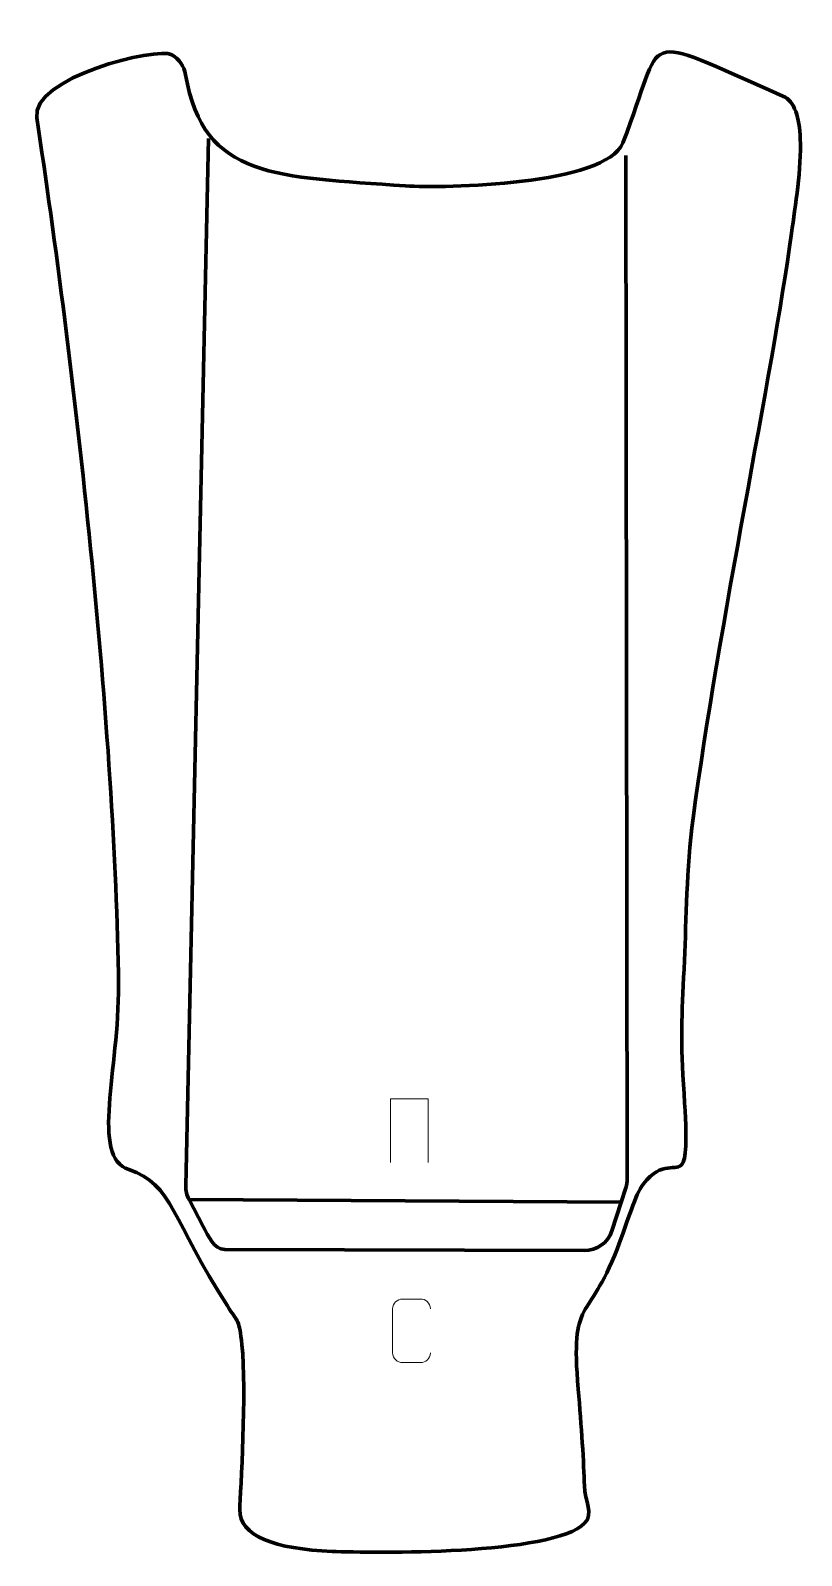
# Model space of a CAD drawing. Header units: millimetres. Extents: x 1154 to 1425, y -3 to 533.
import ezdxf

# ---------------------------------------------------------------- set-up
doc = ezdxf.new("R2010")
doc.units = ezdxf.units.MM
doc.header["$MEASUREMENT"] = 0
doc.layers.add('layer 1', color=7, linetype='Continuous')
doc.layers.add('layer 2', color=7, linetype='Continuous')

msp = doc.modelspace()

# ---------------------------------------------------------------- linework, layer by layer
at = {"layer": 'layer 1', "color": 230, "lineweight": 200}
msp.add_open_spline([(1208.3904, 517.05), (1214.6246, 480.0945), (1240.6051, 481.2765), (1285.5451, 477.9979), (1285.5451, 477.9979), (1299.0753, 477.0109), (1355.9936, 478.274), (1361.8293, 493.0609), (1361.8293, 493.0609), (1377.42, 532.566), (1365.4216, 532.3306), (1418.0599, 509.5354), (1418.0599, 509.5354), (1422.2373, 507.7263), (1423.8502, 501.9041), (1424.1486, 494.5548), (1424.1486, 494.5548), (1424.5682, 484.2234), (1422.3902, 470.8738), (1421.0876, 461.4139), (1421.0876, 461.4139), (1414.0579, 410.3615), (1395.5836, 323.8928), (1386.5312, 255.8609), (1386.5312, 255.8609), (1384.1133, 237.6893), (1384.1667, 220.4096), (1383.4908, 205.895), (1383.4908, 205.895), (1382.6992, 188.8899), (1382.032, 179.833), (1383.1623, 162.4758), (1383.1623, 162.4758), (1384.4011, 143.4511), (1384.3041, 137.0991), (1382.7898, 134.5441), (1382.7898, 134.5441), (1380.9027, 131.3602), (1375.5437, 135.9773), (1369.0959, 127.4066), (1369.0959, 127.4066), (1366.0983, 123.4221), (1363.8605, 115.094), (1359.8273, 104.5063), (1359.8273, 104.5063), (1349.8291, 78.26), (1343.3763, 88.3356), (1346.1994, 55.2991), (1346.1994, 55.2991), (1347.3018, 42.3977), (1348.1896, 29.139), (1348.3677, 21.3019), (1348.3677, 21.3019), (1348.491, 15.8778), (1351.7593, 11.6146), (1348.4662, 8.2551), (1348.4662, 8.2551), (1337.3164, -3.1197), (1273.8505, -2.2532), (1259.8354, -1.6753), (1259.8354, -1.6753), (1239.821, -0.85), (1227.1401, 3.67), (1227.4139, 13.0274), (1227.4139, 13.0274), (1227.5885, 18.996), (1229.9268, 54.8626), (1228.1742, 70.9268), (1228.1742, 70.9268), (1227.2094, 79.7702), (1226.8487, 78.6246), (1223.0543, 84.544), (1223.0543, 84.544), (1203.7859, 114.6034), (1203.8012, 127.4271), (1188.5146, 132.4208), (1188.5146, 132.4208), (1181.6544, 134.6618), (1180.8184, 143.423), (1181.6549, 155.3817), (1181.6549, 155.3817), (1182.4871, 167.279), (1184.975, 182.3413), (1184.8336, 197.2968), (1184.8336, 197.2968), (1184.0106, 284.2888), (1169.1315, 417.3878), (1156.1339, 501.8966), (1156.1339, 501.8966), (1153.9634, 516.0093), (1198.4617, 526.9856), (1203.5458, 524.0376), (1203.5458, 524.0376), (1206.2096, 522.493), (1207.8782, 520.0862), (1208.3904, 517.05)], degree=3, knots=[0, 0, 0, 0, 0.04, 0.04, 0.04, 0.04, 0.08, 0.08, 0.08, 0.08, 0.12, 0.12, 0.12, 0.12, 0.16, 0.16, 0.16, 0.16, 0.2, 0.2, 0.2, 0.2, 0.24, 0.24, 0.24, 0.24, 0.28, 0.28, 0.28, 0.28, 0.32, 0.32, 0.32, 0.32, 0.36, 0.36, 0.36, 0.36, 0.4, 0.4, 0.4, 0.4, 0.44, 0.44, 0.44, 0.44, 0.48, 0.48, 0.48, 0.48, 0.52, 0.52, 0.52, 0.52, 0.56, 0.56, 0.56, 0.56, 0.6, 0.6, 0.6, 0.6, 0.64, 0.64, 0.64, 0.64, 0.68, 0.68, 0.68, 0.68, 0.72, 0.72, 0.72, 0.72, 0.76, 0.76, 0.76, 0.76, 0.8, 0.8, 0.8, 0.8, 0.84, 0.84, 0.84, 0.84, 0.88, 0.88, 0.88, 0.88, 0.92, 0.92, 0.92, 0.92, 1, 1, 1, 1], dxfattribs=at)
at = {"layer": 'layer 1', "color": 250, "lineweight": 9}
for points, knots in [([(1280.36, 134.9434), (1280.36, 134.9434), (1280.36, 157.2937), (1280.36, 157.2937), (1280.36, 157.2937), (1280.36, 157.2937), (1293.4783, 157.2937), (1293.4783, 157.2937), (1293.4783, 157.2937), (1293.4783, 157.2937), (1293.4783, 134.9434), (1293.4783, 134.9434)], [0, 0, 0, 0, 0.25, 0.25, 0.25, 0.25, 0.5, 0.5, 0.5, 0.5, 1, 1, 1, 1]), ([(1294.3663, 68.043), (1294.2411, 65.962), (1292.7389, 64.6368), (1290.8152, 64.6271), (1290.8152, 64.6271), (1288.7266, 64.6274), (1286.638, 64.6274), (1284.5497, 64.6271), (1284.5497, 64.6271), (1282.8255, 64.5327), (1281.0591, 66.2206), (1281.0691, 68.0274), (1281.0691, 68.0274), (1281.0695, 73.1956), (1281.0695, 78.3633), (1281.0691, 83.5307), (1281.0691, 83.5307), (1281.0729, 85.4458), (1282.6374, 86.9857), (1284.5653, 86.9736), (1284.5653, 86.9736), (1286.6483, 86.9736), (1288.7318, 86.9736), (1290.8152, 86.9736), (1290.8152, 86.9736), (1292.5587, 87.0054), (1294.3424, 85.6695), (1294.3663, 83.4861)], [0, 0, 0, 0, 0.125, 0.125, 0.125, 0.125, 0.25, 0.25, 0.25, 0.25, 0.375, 0.375, 0.375, 0.375, 0.5, 0.5, 0.5, 0.5, 0.625, 0.625, 0.625, 0.625, 0.75, 0.75, 0.75, 0.75, 1, 1, 1, 1])]:
    msp.add_open_spline(points, degree=3, knots=knots, dxfattribs=at)
at = {"layer": 'layer 2', "color": 142, "lineweight": 200}
msp.add_open_spline([(1216.4616, 494.5783), (1216.4616, 494.5783), (1208.4742, 126.7419), (1208.4742, 126.7419), (1208.4742, 126.7419), (1208.4357, 124.971), (1208.7946, 123.4448), (1209.6179, 121.8765), (1209.6179, 121.8765), (1209.6179, 121.8765), (1214.5756, 112.4331), (1214.5756, 112.4331), (1214.5756, 112.4331), (1216.308, 109.1334), (1218.3998, 104.3417), (1222.1267, 104.3327), (1222.1267, 104.3327), (1222.1267, 104.3327), (1348.2618, 104.0244), (1348.2618, 104.0244), (1348.2618, 104.0244), (1352.7649, 104.0135), (1356.6487, 106.6742), (1358.0267, 110.9613), (1358.0267, 110.9613), (1358.0267, 110.9613), (1362.8766, 126.05), (1362.8766, 126.05), (1362.8766, 126.05), (1363.2116, 127.0921), (1363.3577, 128.0273), (1363.3564, 129.1219), (1363.3564, 129.1219), (1363.3564, 129.1219), (1362.9346, 488.6517), (1362.9346, 488.6517)], degree=3, knots=[0, 0, 0, 0, 0.1, 0.1, 0.1, 0.1, 0.2, 0.2, 0.2, 0.2, 0.3, 0.3, 0.3, 0.3, 0.4, 0.4, 0.4, 0.4, 0.5, 0.5, 0.5, 0.5, 0.6, 0.6, 0.6, 0.6, 0.7, 0.7, 0.7, 0.7, 0.8, 0.8, 0.8, 0.8, 1, 1, 1, 1], dxfattribs=at)
msp.add_open_spline([(1209.6179, 121.8765), (1209.6179, 121.8765), (1361.264, 121.0332), (1361.264, 121.0332)], degree=3, dxfattribs=at)

doc.saveas('drawing.dxf')
